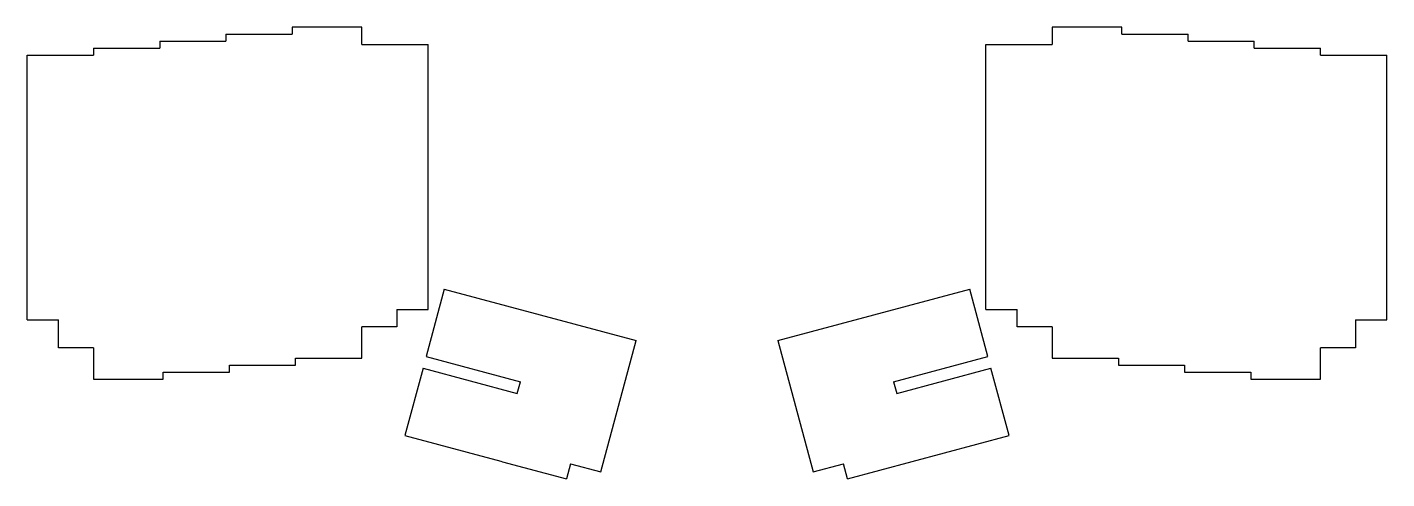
# Model space of a CAD drawing. Header units: millimetres. Extents: x -10 to 380, y -36 to 94.
import ezdxf

# ---------------------------------------------------------------- set-up
doc = ezdxf.new("R2010")
doc.units = ezdxf.units.MM

msp = doc.modelspace()

# ---------------------------------------------------------------- linework, layer by layer
for p, q in [((47, 91.5), (66, 91.5)), ((47, 91.5), (47, 89.5)), ((86, 93.5), (66, 93.5)), ((66, 93.5), (66, 91.5)), ((86, 88.5), (86, 93.5)), ((304, 93.5), (284, 93.5)), ((284, 93.5), (284, 88.5)), ((304, 91.5), (304, 93.5)), ((304, 91.5), (323, 91.5)), ((323, 89.5), (323, 91.5)), ((9, 87.5), (28, 87.5)), ((9, 87.5), (9, 85.5)), ((28, 89.5), (47, 89.5)), ((28, 89.5), (28, 87.5)), ((86, 88.5), (105, 88.5)), ((105, 12.5), (105, 88.5)), ((265, 12.5), (265, 88.5)), ((265, 88.5), (284, 88.5)), ((323, 89.5), (342, 89.5)), ((342, 87.5), (342, 89.5)), ((342, 87.5), (361, 87.5)), ((361, 85.5), (361, 87.5)), ((-10, 9.5), (-10, 85.5)), ((-10, 85.5), (9, 85.5)), ((361, 85.5), (380, 85.5)), ((380, 9.5), (380, 85.5)), ((109.62, 18.31), (104.45, -1.01)), ((109.62, 18.31), (164.68, 3.55)), ((205.32, 3.55), (260.38, 18.31)), ((265.55, -1.01), (260.38, 18.31)), ((96, 12.5), (96, 7.5)), ((96, 12.5), (105, 12.5)), ((265, 12.5), (274, 12.5)), ((274, 7.5), (274, 12.5)), ((-10, 9.5), (-1, 9.5)), ((-1, 1.5), (-1, 9.5)), ((371, 9.5), (380, 9.5)), ((371, 9.5), (371, 1.5)), ((86, -1.5), (86, 7.5)), ((96, 7.5), (86, 7.5)), ((284, 7.5), (274, 7.5)), ((284, 7.5), (284, -1.5)), ((9, 1.5), (-1, 1.5)), ((9, 1.5), (9, -7.5)), ((154.59, -34.12), (164.68, 3.55)), ((205.32, 3.55), (215.41, -34.12)), ((361, -7.5), (361, 1.5)), ((371, 1.5), (361, 1.5)), ((48, -5.5), (48, -3.5)), ((48, -3.5), (67, -3.5)), ((67, -3.5), (67, -1.5)), ((67, -1.5), (86, -1.5)), ((104.45, -1.01), (131.49, -8.26)), ((238.51, -8.26), (265.55, -1.01)), ((284, -1.5), (303, -1.5)), ((303, -1.5), (303, -3.5)), ((303, -3.5), (322, -3.5)), ((322, -3.5), (322, -5.5)), ((9, -7.5), (29, -7.5)), ((29, -7.5), (29, -5.5)), ((29, -5.5), (48, -5.5)), ((103.54, -4.39), (98.37, -23.71)), ((103.54, -4.39), (130.59, -11.64)), ((239.41, -11.64), (266.46, -4.39)), ((271.63, -23.71), (266.46, -4.39)), ((322, -5.5), (341, -5.5)), ((341, -5.5), (341, -7.5)), ((341, -7.5), (361, -7.5)), ((130.59, -11.64), (131.49, -8.26)), ((238.51, -8.26), (239.41, -11.64)), ((98.37, -23.71), (125.89, -31.09)), ((225.27, -36.14), (271.63, -23.71)), ((125.89, -31.09), (126.38, -31.22)), ((126.38, -31.22), (144.73, -36.14)), ((145.89, -31.79), (144.73, -36.14)), ((145.89, -31.79), (154.59, -34.12)), ((215.41, -34.12), (224.11, -31.79)), ((225.27, -36.14), (224.11, -31.79))]:
    msp.add_line(p, q)

doc.saveas('drawing.dxf')
